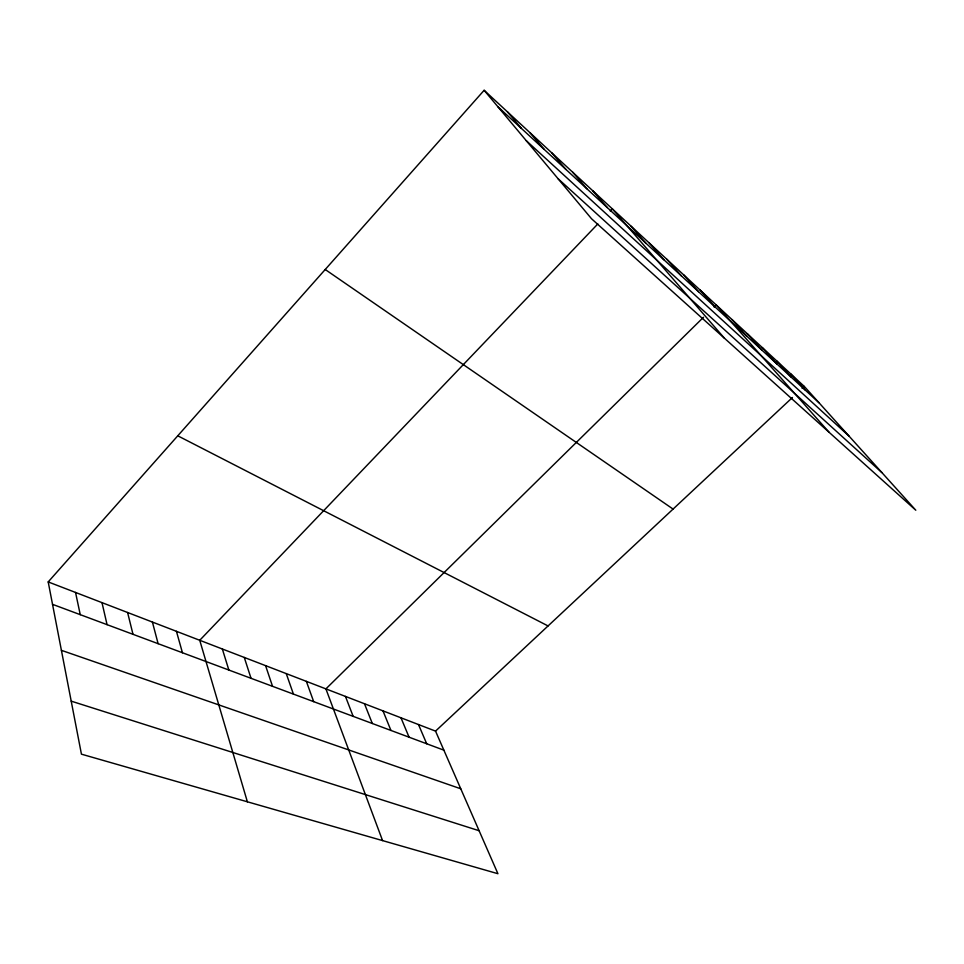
<?xml version="1.0" encoding="UTF-8"?>
<svg xmlns="http://www.w3.org/2000/svg" width="964" height="964" viewBox="0 0 964 964"><rect width="100%" height="100%" fill="white"/><g stroke="black" fill="none" stroke-linecap="round" stroke-linejoin="round"><path stroke-width="1.45" d="M48.2 581.919L435.535 731.11L497.918 873.709L81.434 754.161L48.2 581.919L484.133 90.291L804.301 386.431L915.8 510.221L591.547 218.768L484.133 90.291M597.825 223.949L199.741 640.289L247.374 801.795M610.212 210.995L612.285 208.827L724.458 338.243M703.503 317.264L325.904 688.886L382.563 840.596M714.011 306.926L716.107 304.865L829.052 432.246M435.535 731.11L792.456 397.493M802.144 388.444L804.301 386.431M71.203 701.141L479.108 830.727M61.395 650.326L460.756 788.781M52.526 604.332L443.862 750.161M177.762 435.8L548.058 625.937M325.217 269.51L673.077 509.076M557.975 178.629L881.903 472.601M526.236 140.648L849.067 436.138M497.846 106.691L819.039 402.795M790.709 373.863L805.47 390.287M776.695 360.91L791.48 377.394M762.259 347.546L777.056 364.091M747.353 333.773L762.163 350.366M731.977 319.554L746.787 336.195M700.189 290.14L714.963 306.853M683.765 274.945L698.502 291.682M666.787 259.244L681.488 275.993M649.23 243L663.895 259.774M631.071 226.215L645.675 242.976M592.824 190.836L607.26 207.561M572.664 172.182L586.992 188.884M551.757 152.842L565.964 169.495M530.055 132.779L544.13 149.36M507.534 111.945L521.44 128.441M418.484 724.542L426.703 743.762M400.976 717.806L409.073 737.195M382.985 710.878L390.95 730.447M364.488 703.744L372.321 723.494M345.461 696.418L353.149 716.348M306.359 681.355L313.698 701.659M286.26 673.619L293.418 694.092M265.582 665.654L272.535 686.32M244.278 657.448L251.026 678.294M222.347 649.001L228.854 670.04M176.436 631.312L182.437 652.736M152.408 622.057L158.108 643.675M127.597 612.502L132.996 634.324M101.991 602.645L107.064 624.66M75.541 592.45L80.253 614.671"/></g></svg>
